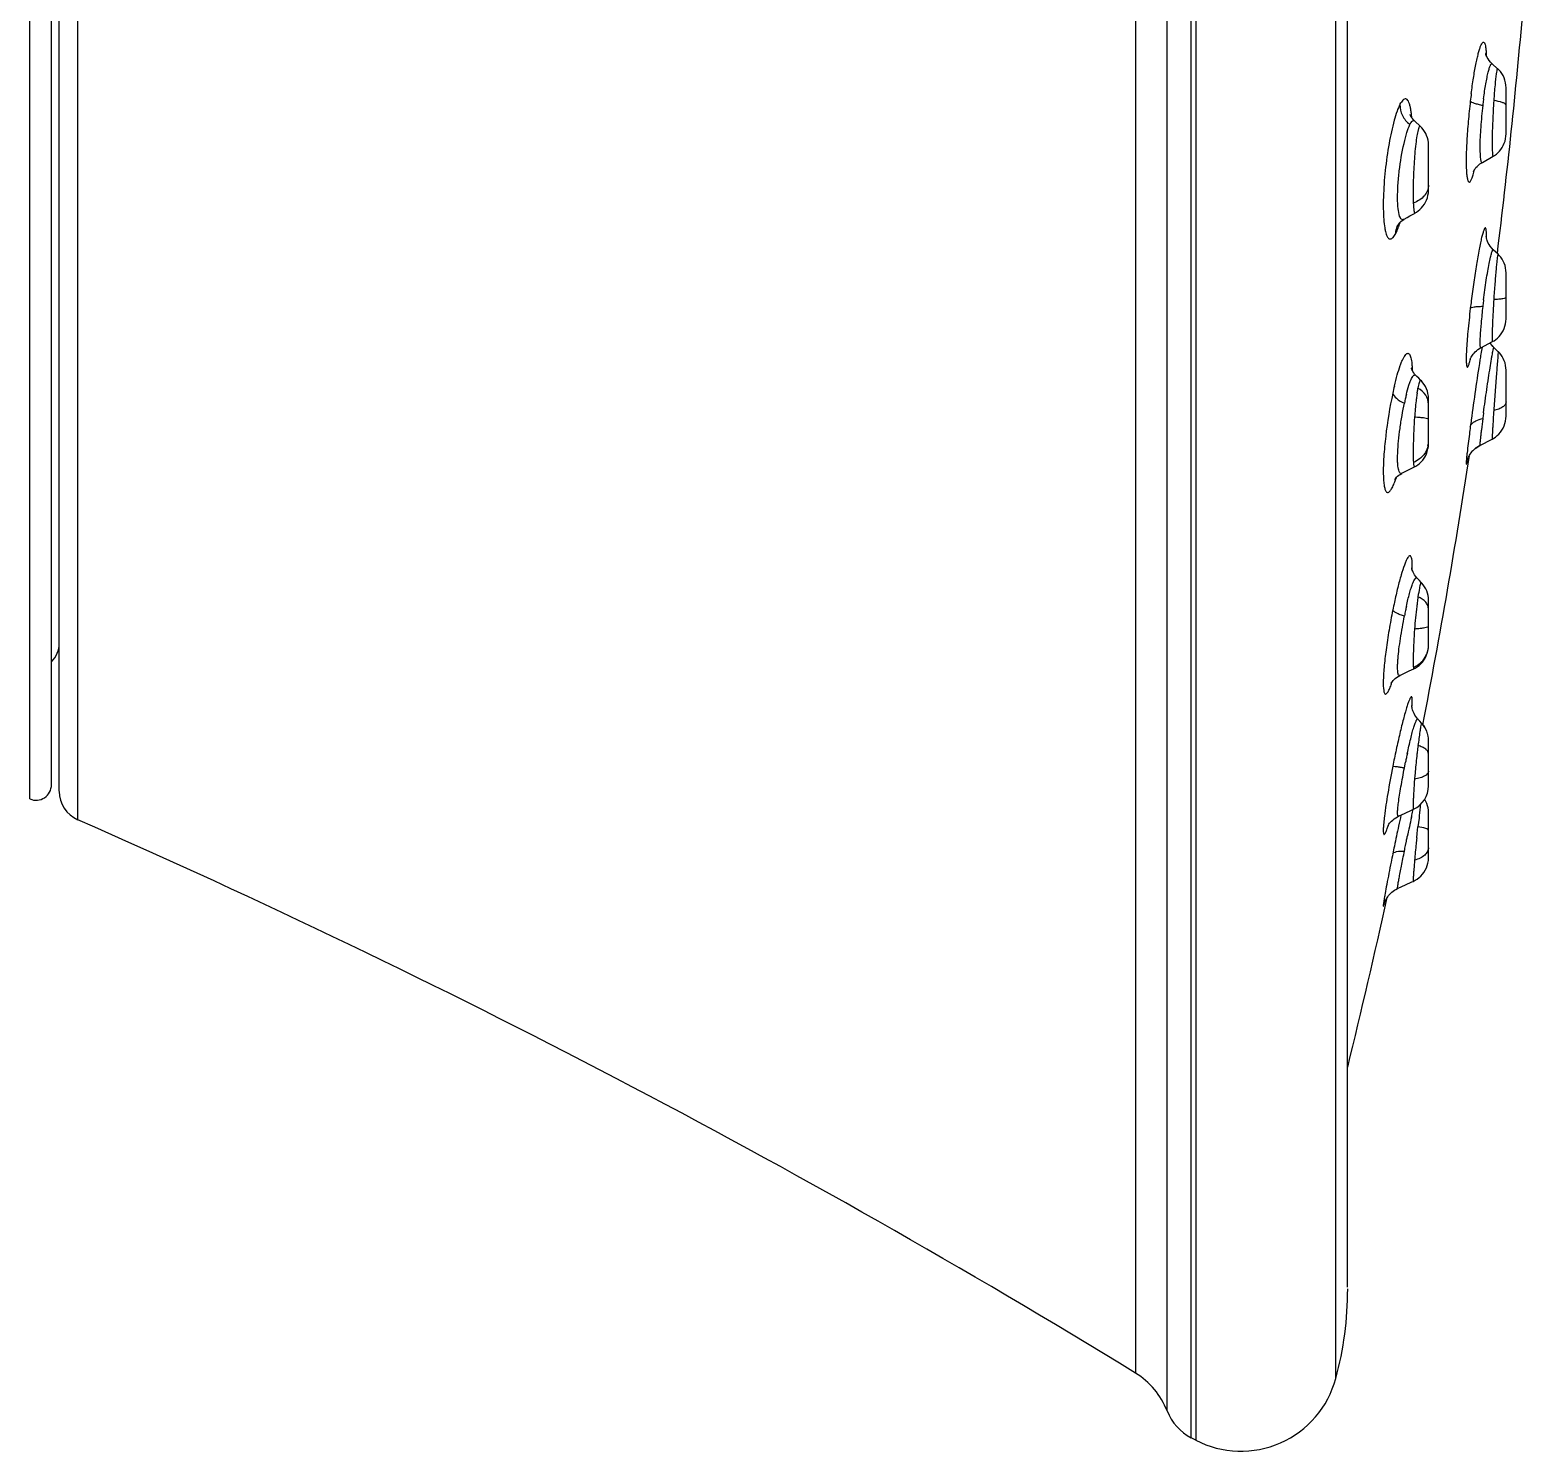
# Model space of a CAD drawing. Header units: millimetres. Extents: x 1241 to 1836, y -3 to 418.
# Drawn here: x 1474.85 to 1503.71, y 272.38 to 299.86 of the extents above; entities that cross this region are included whole.
import ezdxf

# ---------------------------------------------------------------- set-up
doc = ezdxf.new("R2010")
doc.units = ezdxf.units.MM
doc.header["$LTSCALE"] = 32.67
doc.layers.get('0').update_dxf_attribs({"linetype": 'CONTINUOUS'})
doc.layers.add('1', color=7, linetype='CONTINUOUS')

msp = doc.modelspace()

# ---------------------------------------------------------------- linework, layer by layer
at = {"color": 7, "linetype": 'Continuous'}
for p, q in [((1503.117, 299.202), (1503.117, 299.202)), ((1503.22, 299.109), (1503.117, 299.202)), ((1503.385, 297.852), (1503.385, 298.738)), ((1501.621, 298.096), (1501.594, 298.124)), ((1501.725, 298), (1501.62, 298.097)), ((1501.882, 297.681), (1501.876, 297.728)), ((1501.885, 297.633), (1501.882, 297.681)), ((1501.885, 296.761), (1501.885, 297.633)), ((1502.925, 297.298), (1502.926, 297.298)), ((1502.926, 297.298), (1503.134, 297.418)), ((1503.135, 297.416), (1503.135, 297.416)), ((1501.625, 296.321), (1501.625, 296.321)), ((1501.3, 296.1), (1501.3, 296.1)), ((1503.229, 295.523), (1503.138, 295.61)), ((1503.138, 295.609), (1503.138, 295.609)), ((1503.23, 295.523), (1503.229, 295.523)), ((1503.385, 294.275), (1503.385, 295.161)), ((1502.949, 294.64), (1502.946, 294.618)), ((1502.896, 293.712), (1503.122, 293.834)), ((1503.087, 293.792), (1503.076, 293.809)), ((1503.122, 293.833), (1503.122, 293.833)), ((1503.132, 293.737), (1503.108, 293.764)), ((1503.234, 293.637), (1503.149, 293.72)), ((1503.382, 293.327), (1503.375, 293.374)), ((1503.385, 293.279), (1503.382, 293.327)), ((1503.385, 292.394), (1503.385, 293.279)), ((1501.733, 293.088), (1501.733, 293.088)), ((1501.748, 293.073), (1501.733, 293.088)), ((1501.885, 291.859), (1501.885, 292.73)), ((1502.949, 292.459), (1502.946, 292.437)), ((1502.879, 291.827), (1503.116, 291.95)), ((1502.88, 291.828), (1502.88, 291.828)), ((1502.763, 291.744), (1502.785, 291.764)), ((1501.614, 291.413), (1501.614, 291.413)), ((1501.743, 289.178), (1501.743, 289.178)), ((1501.885, 287.959), (1501.885, 288.83)), ((1501.333, 287.377), (1501.513, 287.465)), ((1501.513, 287.465), (1501.602, 287.508)), ((1501.332, 287.378), (1501.332, 287.377)), ((1501.679, 286.536), (1501.679, 286.536)), ((1501.834, 286.335), (1501.814, 286.373)), ((1501.866, 286.252), (1501.852, 286.299)), ((1501.876, 286.208), (1501.866, 286.257)), ((1501.882, 286.162), (1501.876, 286.213)), ((1501.885, 286.116), (1501.882, 286.168)), ((1501.885, 285.245), (1501.885, 286.122)), ((1501.42, 285.593), (1501.441, 285.703)), ((1501.304, 284.656), (1501.433, 284.716)), ((1501.594, 284.791), (1501.594, 284.791)), ((1501.702, 284.622), (1501.682, 284.455)), ((1501.885, 283.856), (1501.885, 284.726)), ((1501.658, 284.236), (1501.667, 284.32)), ((1501.667, 284.32), (1501.682, 284.454)), ((1501.441, 284.091), (1501.457, 284.175)), ((1501.29, 283.261), (1501.3, 283.265)), ((1501.29, 283.261), (1501.29, 283.261)), ((1501.3, 283.265), (1501.44, 283.33))]:
    msp.add_line(p, q, dxfattribs=at)
for points in [[(1503.117, 299.202), (1503.11, 299.208), (1503.081, 299.239), (1503.056, 299.269), (1503.036, 299.298), (1503.021, 299.325), (1503.01, 299.348), (1503.001, 299.367), (1502.996, 299.383), (1502.992, 299.395), (1502.99, 299.403), (1502.989, 299.407), (1502.989, 299.407)], [(1503.385, 298.738), (1503.382, 298.789), (1503.374, 298.839), (1503.362, 298.887), (1503.345, 298.933), (1503.325, 298.976), (1503.301, 299.017), (1503.274, 299.054), (1503.244, 299.088), (1503.22, 299.111)], [(1501.54, 298.203), (1501.535, 298.214), (1501.533, 298.22), (1501.532, 298.222), (1501.532, 298.222)], [(1501.594, 298.124), (1501.574, 298.147), (1501.559, 298.169), (1501.548, 298.188), (1501.54, 298.203)], [(1501.876, 297.728), (1501.864, 297.773), (1501.849, 297.817), (1501.831, 297.859), (1501.809, 297.898), (1501.783, 297.934), (1501.756, 297.968), (1501.724, 298)], [(1503.135, 297.416), (1503.162, 297.433), (1503.196, 297.458), (1503.227, 297.486), (1503.257, 297.516), (1503.285, 297.55), (1503.309, 297.586), (1503.331, 297.626), (1503.35, 297.667), (1503.365, 297.711), (1503.376, 297.757), (1503.382, 297.804), (1503.385, 297.851)], [(1502.756, 297.125), (1502.756, 297.124), (1502.757, 297.127), (1502.76, 297.133), (1502.766, 297.144), (1502.775, 297.158), (1502.787, 297.176), (1502.803, 297.197), (1502.824, 297.219), (1502.849, 297.244), (1502.879, 297.268), (1502.914, 297.292), (1502.925, 297.299)], [(1501.625, 296.321), (1501.65, 296.335), (1501.685, 296.36), (1501.718, 296.387), (1501.75, 296.418), (1501.778, 296.451), (1501.805, 296.488), (1501.828, 296.528), (1501.847, 296.57), (1501.863, 296.615), (1501.875, 296.662), (1501.882, 296.71), (1501.885, 296.759)], [(1501.3, 296.1), (1501.299, 296.097), (1501.3, 296.099), (1501.304, 296.105), (1501.31, 296.114), (1501.321, 296.126), (1501.335, 296.141), (1501.353, 296.158), (1501.376, 296.177), (1501.406, 296.197)], [(1501.407, 296.194), (1501.417, 296.2), (1501.47, 296.232), (1501.524, 296.263), (1501.578, 296.293), (1501.625, 296.32)], [(1503.058, 295.708), (1503.041, 295.738), (1503.028, 295.766), (1503.018, 295.791), (1503.011, 295.812), (1503.006, 295.83), (1503.003, 295.845), (1503.001, 295.856), (1502.999, 295.864)], [(1503.138, 295.609), (1503.106, 295.643), (1503.08, 295.676), (1503.058, 295.708)], [(1503.306, 295.429), (1503.281, 295.466), (1503.253, 295.499), (1503.23, 295.523)], [(1503.385, 295.161), (1503.382, 295.209), (1503.375, 295.257), (1503.364, 295.304), (1503.348, 295.348), (1503.329, 295.39), (1503.306, 295.429)], [(1503.328, 294.043), (1503.348, 294.086), (1503.363, 294.131), (1503.375, 294.177), (1503.382, 294.225), (1503.385, 294.274)], [(1503.149, 293.719), (1503.129, 293.741), (1503.108, 293.765), (1503.089, 293.79), (1503.076, 293.81)], [(1503.122, 293.833), (1503.151, 293.85), (1503.186, 293.874), (1503.219, 293.902), (1503.25, 293.933), (1503.279, 293.967), (1503.305, 294.003), (1503.328, 294.043)], [(1502.695, 293.506), (1502.693, 293.5), (1502.691, 293.495), (1502.691, 293.493), (1502.691, 293.494), (1502.693, 293.498), (1502.696, 293.506), (1502.702, 293.518), (1502.71, 293.532), (1502.72, 293.55), (1502.733, 293.57), (1502.75, 293.591), (1502.768, 293.613), (1502.79, 293.635), (1502.814, 293.657), (1502.841, 293.678), (1502.87, 293.698), (1502.896, 293.713)], [(1503.309, 293.545), (1503.284, 293.581), (1503.257, 293.615), (1503.235, 293.638)], [(1503.375, 293.374), (1503.364, 293.42), (1503.349, 293.464), (1503.331, 293.506), (1503.309, 293.545)], [(1501.573, 293.274), (1501.564, 293.292), (1501.558, 293.307), (1501.554, 293.319), (1501.551, 293.326), (1501.551, 293.327)], [(1501.642, 293.179), (1501.617, 293.207), (1501.599, 293.231), (1501.584, 293.253), (1501.573, 293.274)], [(1501.733, 293.089), (1501.698, 293.124), (1501.66, 293.162), (1501.642, 293.18)], [(1501.804, 293.003), (1501.777, 293.039), (1501.748, 293.073)], [(1501.885, 292.73), (1501.882, 292.78), (1501.875, 292.829), (1501.863, 292.876), (1501.847, 292.921), (1501.827, 292.963), (1501.804, 293.003)], [(1503.116, 291.948), (1503.145, 291.965), (1503.18, 291.989), (1503.215, 292.016), (1503.247, 292.047), (1503.276, 292.081), (1503.303, 292.118), (1503.326, 292.159), (1503.346, 292.202), (1503.363, 292.247), (1503.375, 292.295), (1503.382, 292.344), (1503.385, 292.394)], [(1501.862, 291.71), (1501.874, 291.758), (1501.882, 291.807), (1501.885, 291.857)], [(1502.743, 291.723), (1502.765, 291.747), (1502.789, 291.769), (1502.816, 291.789), (1502.844, 291.808), (1502.874, 291.826), (1502.88, 291.829)], [(1502.785, 291.764), (1502.809, 291.783), (1502.833, 291.8), (1502.86, 291.816), (1502.879, 291.827)], [(1501.614, 291.413), (1501.64, 291.428), (1501.676, 291.451), (1501.711, 291.479), (1501.743, 291.509), (1501.773, 291.543)], [(1501.773, 291.543), (1501.801, 291.58), (1501.825, 291.621), (1501.845, 291.664), (1501.862, 291.71)], [(1502.637, 291.539), (1502.636, 291.538), (1502.637, 291.539), (1502.638, 291.542), (1502.639, 291.548), (1502.642, 291.556), (1502.646, 291.568), (1502.652, 291.582), (1502.659, 291.599), (1502.668, 291.617), (1502.679, 291.637), (1502.692, 291.658), (1502.707, 291.68), (1502.724, 291.702), (1502.743, 291.725)], [(1501.233, 291.171), (1501.231, 291.167), (1501.23, 291.165), (1501.231, 291.167), (1501.235, 291.173), (1501.242, 291.182), (1501.253, 291.196), (1501.268, 291.211), (1501.286, 291.229), (1501.309, 291.248), (1501.335, 291.266), (1501.367, 291.285), (1501.371, 291.287)], [(1501.371, 291.287), (1501.589, 291.4), (1501.614, 291.413)], [(1501.601, 289.348), (1501.589, 289.373), (1501.579, 289.395), (1501.572, 289.414), (1501.566, 289.431), (1501.563, 289.444), (1501.561, 289.453), (1501.56, 289.458), (1501.56, 289.459)], [(1501.659, 289.268), (1501.635, 289.296), (1501.616, 289.323), (1501.601, 289.348)], [(1501.744, 289.178), (1501.71, 289.213), (1501.674, 289.252), (1501.664, 289.262)], [(1501.809, 289.093), (1501.785, 289.129), (1501.758, 289.162), (1501.743, 289.178)], [(1501.885, 288.83), (1501.882, 288.877), (1501.876, 288.924), (1501.864, 288.97), (1501.85, 289.013), (1501.831, 289.054), (1501.809, 289.093)], [(1501.767, 287.637), (1501.796, 287.675), (1501.822, 287.716), (1501.843, 287.76), (1501.861, 287.807)], [(1501.861, 287.807), (1501.874, 287.856), (1501.882, 287.907), (1501.885, 287.959)], [(1501.602, 287.508), (1501.629, 287.522), (1501.666, 287.546)], [(1501.666, 287.546), (1501.702, 287.573), (1501.736, 287.603), (1501.767, 287.637)], [(1501.169, 287.243), (1501.166, 287.236), (1501.163, 287.23), (1501.162, 287.228), (1501.162, 287.228), (1501.165, 287.233), (1501.17, 287.24), (1501.177, 287.251), (1501.188, 287.264), (1501.202, 287.281), (1501.22, 287.299), (1501.241, 287.318), (1501.267, 287.338), (1501.297, 287.358), (1501.332, 287.377)], [(1501.622, 286.614), (1501.607, 286.641), (1501.595, 286.668), (1501.585, 286.693), (1501.577, 286.717), (1501.571, 286.738), (1501.567, 286.757), (1501.565, 286.772), (1501.563, 286.783), (1501.563, 286.791), (1501.562, 286.795), (1501.562, 286.796)], [(1501.679, 286.536), (1501.66, 286.558), (1501.64, 286.586), (1501.622, 286.614)], [(1501.751, 286.457), (1501.719, 286.492), (1501.684, 286.53), (1501.679, 286.536)], [(1501.814, 286.373), (1501.79, 286.408), (1501.765, 286.441), (1501.75, 286.457)], [(1501.815, 286.377), (1501.792, 286.412), (1501.777, 286.431)], [(1501.852, 286.294), (1501.835, 286.339), (1501.815, 286.377)], [(1501.885, 284.726), (1501.882, 284.772), (1501.876, 284.816), (1501.866, 284.86), (1501.853, 284.902), (1501.836, 284.941), (1501.816, 284.979), (1501.812, 284.986)], [(1501.099, 284.469), (1501.097, 284.464), (1501.096, 284.46), (1501.095, 284.46), (1501.096, 284.462), (1501.099, 284.467), (1501.104, 284.476), (1501.111, 284.488), (1501.121, 284.503), (1501.134, 284.52), (1501.151, 284.54), (1501.171, 284.562), (1501.194, 284.583), (1501.221, 284.605), (1501.252, 284.626), (1501.287, 284.647), (1501.304, 284.655)], [(1501.433, 284.716), (1501.559, 284.775), (1501.594, 284.791)], [(1501.589, 283.398), (1501.628, 283.418), (1501.666, 283.442), (1501.703, 283.469), (1501.737, 283.5), (1501.768, 283.534), (1501.797, 283.572), (1501.822, 283.613), (1501.844, 283.657), (1501.861, 283.703), (1501.874, 283.752), (1501.882, 283.803), (1501.885, 283.854)], [(1501.038, 282.993), (1501.038, 282.991), (1501.038, 282.991), (1501.039, 282.993), (1501.04, 282.998), (1501.043, 283.005), (1501.048, 283.016), (1501.054, 283.029), (1501.061, 283.044), (1501.071, 283.062), (1501.083, 283.081), (1501.096, 283.101), (1501.112, 283.122), (1501.131, 283.144), (1501.151, 283.165), (1501.174, 283.186), (1501.199, 283.207), (1501.226, 283.226), (1501.255, 283.243), (1501.286, 283.259), (1501.29, 283.261)], [(1501.44, 283.33), (1501.565, 283.387), (1501.589, 283.397)]]:
    msp.add_lwpolyline(points, dxfattribs=at)
for centre, radius, start, end in [((1369.175, 312.05), 135.054, 352.97683, 354.99257), ((1515.129, 297.025), 12.521, 172.6429, 173.3068), ((1512.399, 297.33), 9.525, 172.9138, 173.5276), ((1511.561, 297.415), 8.683, 172.6465, 172.7917), ((1499.061, 296.859), 2.387, 342.3051, 342.574), ((1522.722, 292.111), 20.168, 172.8464, 173.2633), ((1518.638, 292.722), 15.806, 173.112, 173.4862), ((1535.869, 288.285), 33.396, 170.8563, 171.0521), ((1529.144, 289.372), 26.584, 170.5724, 170.8648), ((1556.536, 285.069), 54.312, 171.0917, 172.3254), ((1507.806, 291.416), 6.762, 166.6782, 167.8631), ((1510.671, 290.735), 9.446, 167.733, 168.3415), ((1509.5, 290.966), 8.253, 167.0607, 167.5686), ((1506.163, 292.172), 4.546, 171.4897, 172.2907), ((1542.992, 287.241), 40.381, 172.6065, 172.7405), ((1546.452, 286.422), 44.137, 172.3182, 172.4925), ((1501.478, 291.905), 0.406, 348.0107, 359.9559), ((1369.175, 312.05), 135.054, 349.06324, 351.30487), ((1512.753, 287.3), 11.186, 171.7871, 172.3532), ((1512.588, 286.357), 11.62, 167.8994, 168.6469), ((1525.463, 283.898), 24.485, 168.8427, 169.097), ((1525.455, 283.836), 24.489, 168.5081, 168.6983), ((1511.49, 287.541), 9.902, 173.1932, 175.7479), ((1511.184, 287.595), 9.591, 172.8534, 173.2976), ((1501.4, 287.976), 0.485, 321.5902, 337.8323), ((1501.412, 287.971), 0.473, 337.8629, 359.9906), ((1498.997, 288.007), 2.313, 340.0476, 341.2144), ((1544.166, 280.775), 42.806, 172.9568, 173.1253), ((1521.282, 281.659), 20.475, 168.3974, 168.8343), ((1522.304, 281.758), 21.233, 169.0607, 169.2915), ((1537.613, 278.021), 36.98, 167.7433, 167.8784), ((1521.469, 283.667), 19.928, 173.5687, 173.8031), ((1501.386, 285.245), 0.499, 294.7194, 359.9912), ((1551.369, 273.743), 51.198, 167.6667, 167.909), ((1534.725, 277.365), 33.958, 167.6312, 168.2799), ((1555.676, 272.818), 55.603, 167.907, 168.3153), ((1557.438, 272.451), 57.403, 168.31196, 168.46476), ((1480.407, 288.103), 21.413, 348.9095, 349.2025), ((1457.762, 293.423), 44.663, 348.0507, 348.1653), ((1517.489, 280.25), 16.699, 169.3417, 169.9638), ((1369.175, 312.05), 135.054, 346.18632, 347.61658)]:
    msp.add_arc(centre, radius, start, end, dxfattribs=at)
for points, knots in [([(1502.711, 298.628), (1502.724, 298.729), (1502.751, 298.917), (1502.79, 299.143), (1502.823, 299.301), (1502.846, 299.398), (1502.868, 299.479), (1502.889, 299.542), (1502.91, 299.587), (1502.926, 299.615), (1502.951, 299.627), (1502.97, 299.605), (1502.98, 299.572), (1502.991, 299.519), (1502.998, 299.449), (1503.001, 299.396), (1503.002, 299.367)], [0, 0, 0, 0, 0.233389, 0.438635, 0.526951, 0.604037, 0.668619, 0.719762, 0.757257, 0.781518, 0.795596, 0.811217, 0.838202, 0.878798, 0.933045, 1, 1, 1, 1]), ([(1502.949, 298.526), (1502.956, 298.577), (1502.969, 298.673), (1502.991, 298.811), (1503.014, 298.933), (1503.036, 299.034), (1503.055, 299.105), (1503.07, 299.149), (1503.08, 299.173), (1503.09, 299.19), (1503.099, 299.201), (1503.109, 299.206), (1503.115, 299.204), (1503.117, 299.202)], [0, 0, 0, 0, 0.213045, 0.410219, 0.585378, 0.732602, 0.847637, 0.8923, 0.928217, 0.955579, 0.97493, 0.988008, 1, 1, 1, 1]), ([(1503.194, 299.012), (1503.184, 298.941), (1503.167, 298.768), (1503.153, 298.595), (1503.145, 298.494)], [0, 0, 0, 0, 0.417518, 1, 1, 1, 1]), ([(1503.213, 299.103), (1503.209, 299.092), (1503.202, 299.062), (1503.197, 299.031), (1503.194, 299.012)], [0, 0, 0, 0, 0.371449, 1, 1, 1, 1]), ([(1503.218, 299.111), (1503.217, 299.11), (1503.215, 299.108), (1503.214, 299.105), (1503.213, 299.103)], [0, 0, 0, 0, 0.161008, 1, 1, 1, 1]), ([(1501.332, 298.417), (1501.334, 298.422), (1501.343, 298.438), (1501.352, 298.455), (1501.36, 298.466)], [0, 0, 0, 0, 0.270484, 1, 1, 1, 1]), ([(1501.548, 298.284), (1501.545, 298.311), (1501.536, 298.36), (1501.519, 298.426), (1501.499, 298.476), (1501.477, 298.511), (1501.449, 298.53), (1501.416, 298.525), (1501.386, 298.501), (1501.369, 298.479), (1501.36, 298.466)], [0, 0, 0, 0, 0.213762, 0.390504, 0.529408, 0.632636, 0.709525, 0.781943, 0.87483, 1, 1, 1, 1]), ([(1502.693, 298.484), (1502.678, 298.353), (1502.652, 298.096), (1502.628, 297.78), (1502.617, 297.544), (1502.613, 297.388), (1502.613, 297.25), (1502.617, 297.134), (1502.624, 297.052), (1502.632, 296.999), (1502.639, 296.969), (1502.646, 296.946), (1502.654, 296.93), (1502.664, 296.919), (1502.682, 296.917), (1502.704, 296.945), (1502.726, 296.991), (1502.752, 297.066), (1502.767, 297.125), (1502.776, 297.158)], [0, 0, 0, 0, 0.213867, 0.418904, 0.512438, 0.597418, 0.672216, 0.73539, 0.785661, 0.805673, 0.822184, 0.83519, 0.844829, 0.851644, 0.857119, 0.872735, 0.901247, 0.943784, 1, 1, 1, 1]), ([(1502.693, 298.484), (1502.699, 298.475), (1502.725, 298.461), (1502.775, 298.442), (1502.848, 298.422), (1502.904, 298.409), (1502.934, 298.403)], [0, 0, 0, 0, 0.118595, 0.333186, 0.635735, 1, 1, 1, 1]), ([(1503.145, 298.494), (1503.137, 298.362), (1503.128, 298.168), (1503.118, 297.917), (1503.115, 297.751), (1503.116, 297.613), (1503.117, 297.519), (1503.121, 297.464), (1503.123, 297.44), (1503.127, 297.427), (1503.129, 297.42), (1503.133, 297.416), (1503.135, 297.417)], [0, 0, 0, 0, 0.364896, 0.539235, 0.696035, 0.826299, 0.922599, 0.956387, 0.980262, 0.988494, 0.994321, 1, 1, 1, 1]), ([(1503.385, 298.398), (1503.385, 298.409), (1503.364, 298.435), (1503.283, 298.47), (1503.205, 298.486), (1503.145, 298.494)], [0, 0, 0, 0, 0.119735, 0.326349, 1, 1, 1, 1]), ([(1501.332, 298.417), (1501.31, 298.375), (1501.27, 298.274), (1501.194, 298.024), (1501.113, 297.643), (1501.056, 297.23), (1501.025, 296.884), (1501.012, 296.635), (1501.009, 296.407), (1501.017, 296.208), (1501.032, 296.063), (1501.05, 295.968), (1501.065, 295.913), (1501.082, 295.871), (1501.102, 295.84), (1501.124, 295.821), (1501.162, 295.814), (1501.213, 295.855), (1501.238, 295.898), (1501.253, 295.926)], [0, 0, 0, 0, 0.050351, 0.114611, 0.276245, 0.462286, 0.555438, 0.644217, 0.725498, 0.79669, 0.855339, 0.879246, 0.899256, 0.915327, 0.927802, 0.937435, 0.945715, 0.966148, 1, 1, 1, 1]), ([(1501.332, 298.417), (1501.33, 298.345), (1501.367, 298.195), (1501.465, 298.077), (1501.525, 298.03)], [0, 0, 0, 0, 0.487555, 1, 1, 1, 1]), ([(1501.561, 298.168), (1501.561, 298.178), (1501.557, 298.217), (1501.553, 298.256), (1501.548, 298.284)], [0, 0, 0, 0, 0.26497, 1, 1, 1, 1]), ([(1502.934, 298.403), (1502.926, 298.332), (1502.912, 298.191), (1502.894, 297.984), (1502.881, 297.791), (1502.877, 297.643), (1502.878, 297.538), (1502.88, 297.473), (1502.883, 297.416), (1502.888, 297.371), (1502.894, 297.335), (1502.902, 297.312), (1502.912, 297.296), (1502.922, 297.296), (1502.925, 297.298)], [0, 0, 0, 0, 0.190514, 0.378325, 0.553442, 0.706792, 0.77326, 0.831986, 0.882267, 0.923428, 0.954919, 0.97681, 0.990212, 1, 1, 1, 1]), ([(1501.327, 296.259), (1501.311, 296.305), (1501.292, 296.422), (1501.286, 296.623), (1501.292, 296.868), (1501.327, 297.222), (1501.384, 297.563), (1501.46, 297.86), (1501.501, 297.981), (1501.525, 298.03)], [0, 0, 0, 0, 0.080852, 0.195447, 0.33488, 0.489069, 0.788101, 0.909829, 1, 1, 1, 1]), ([(1501.539, 298.057), (1501.546, 298.068), (1501.558, 298.085), (1501.579, 298.104), (1501.602, 298.109), (1501.615, 298.102), (1501.62, 298.097)], [0, 0, 0, 0, 0.353378, 0.608459, 0.801472, 1, 1, 1, 1]), ([(1501.686, 297.925), (1501.676, 297.888), (1501.658, 297.799), (1501.627, 297.58), (1501.602, 297.259), (1501.588, 296.877), (1501.584, 296.626), (1501.591, 296.513)], [0, 0, 0, 0, 0.08121, 0.191795, 0.468313, 0.760844, 1, 1, 1, 1]), ([(1501.695, 297.957), (1501.694, 297.955), (1501.691, 297.944), (1501.688, 297.934), (1501.686, 297.925)], [0, 0, 0, 0, 0.226833, 1, 1, 1, 1]), ([(1501.716, 298), (1501.711, 297.997), (1501.704, 297.982), (1501.698, 297.967), (1501.695, 297.957)], [0, 0, 0, 0, 0.356018, 1, 1, 1, 1]), ([(1501.885, 296.861), (1501.885, 296.825), (1501.87, 296.749), (1501.785, 296.61), (1501.672, 296.541), (1501.591, 296.513)], [0, 0, 0, 0, 0.223278, 0.468097, 1, 1, 1, 1]), ([(1501.591, 296.513), (1501.592, 296.484), (1501.595, 296.434), (1501.601, 296.377), (1501.607, 296.344), (1501.612, 296.329), (1501.617, 296.32), (1501.623, 296.319), (1501.625, 296.32)], [0, 0, 0, 0, 0.430776, 0.742307, 0.849592, 0.924343, 0.969242, 1, 1, 1, 1]), ([(1501.308, 296.054), (1501.311, 296.06), (1501.32, 296.087), (1501.329, 296.113), (1501.335, 296.134)], [0, 0, 0, 0, 0.239283, 1, 1, 1, 1]), ([(1501.405, 296.196), (1501.399, 296.193), (1501.384, 296.188), (1501.36, 296.198), (1501.341, 296.224), (1501.332, 296.246), (1501.327, 296.259)], [0, 0, 0, 0, 0.193688, 0.38262, 0.637938, 1, 1, 1, 1]), ([(1501.253, 295.926), (1501.255, 295.971), (1501.268, 296.031), (1501.293, 296.086), (1501.3, 296.1)], [0, 0, 0, 0, 0.746432, 1, 1, 1, 1]), ([(1501.253, 295.926), (1501.258, 295.935), (1501.279, 295.977), (1501.296, 296.02), (1501.308, 296.054)], [0, 0, 0, 0, 0.220461, 1, 1, 1, 1]), ([(1503.004, 295.841), (1503.005, 295.868), (1503.005, 295.907), (1503.003, 295.954), (1503.001, 295.981), (1502.998, 296.003), (1502.994, 296.018), (1502.99, 296.029), (1502.979, 296.036), (1502.963, 296.013), (1502.951, 295.979), (1502.931, 295.917), (1502.91, 295.837), (1502.887, 295.734), (1502.852, 295.561), (1502.808, 295.309), (1502.758, 294.977), (1502.726, 294.743), (1502.711, 294.622)], [0, 0, 0, 0, 0.05006, 0.070084, 0.086697, 0.099866, 0.109606, 0.116087, 0.120093, 0.131022, 0.155411, 0.193762, 0.245422, 0.309705, 0.385891, 0.568053, 0.777863, 1, 1, 1, 1]), ([(1502.949, 294.64), (1502.965, 294.768), (1502.99, 294.953), (1503.028, 295.187), (1503.054, 295.334), (1503.076, 295.44), (1503.093, 295.509), (1503.104, 295.547), (1503.114, 295.577), (1503.121, 295.596), (1503.127, 295.606), (1503.131, 295.611), (1503.136, 295.611), (1503.138, 295.609)], [0, 0, 0, 0, 0.386858, 0.562151, 0.714535, 0.83771, 0.886972, 0.927529, 0.958998, 0.981008, 0.988439, 0.993622, 1, 1, 1, 1]), ([(1503.226, 295.518), (1503.223, 295.508), (1503.218, 295.477), (1503.21, 295.417), (1503.2, 295.331), (1503.185, 295.175), (1503.167, 294.943), (1503.152, 294.749), (1503.145, 294.645)], [0, 0, 0, 0, 0.037229, 0.106893, 0.206386, 0.3321, 0.644103, 1, 1, 1, 1]), ([(1503.229, 295.523), (1503.229, 295.524), (1503.226, 295.521), (1503.226, 295.519), (1503.226, 295.518)], [0, 0, 0, 0, 0.540831, 1, 1, 1, 1]), ([(1503.385, 294.682), (1503.385, 294.68), (1503.379, 294.675), (1503.358, 294.667), (1503.311, 294.658), (1503.237, 294.65), (1503.178, 294.646), (1503.145, 294.645)], [0, 0, 0, 0, 0.02719, 0.080432, 0.281645, 0.599746, 1, 1, 1, 1]), ([(1502.693, 294.476), (1502.676, 294.326), (1502.646, 294.054), (1502.624, 293.781), (1502.618, 293.658)], [0, 0, 0, 0, 0.551367, 1, 1, 1, 1]), ([(1502.693, 294.476), (1502.698, 294.485), (1502.725, 294.498), (1502.775, 294.508), (1502.849, 294.515), (1502.904, 294.516), (1502.934, 294.515)], [0, 0, 0, 0, 0.11891, 0.330669, 0.63262, 1, 1, 1, 1]), ([(1502.934, 294.515), (1502.922, 294.407), (1502.902, 294.211), (1502.882, 293.983), (1502.877, 293.85), (1502.878, 293.795), (1502.879, 293.764), (1502.881, 293.74), (1502.885, 293.724), (1502.888, 293.713), (1502.894, 293.712), (1502.896, 293.712)], [0, 0, 0, 0, 0.401938, 0.727079, 0.845678, 0.892582, 0.930901, 0.9604, 0.980944, 0.992878, 1, 1, 1, 1]), ([(1503.145, 294.645), (1503.142, 294.591), (1503.136, 294.485), (1503.128, 294.333), (1503.121, 294.193), (1503.117, 294.072), (1503.115, 293.973), (1503.116, 293.906), (1503.116, 293.867), (1503.118, 293.848), (1503.118, 293.839), (1503.121, 293.833), (1503.122, 293.833)], [0, 0, 0, 0, 0.199321, 0.389902, 0.563215, 0.714156, 0.837789, 0.928536, 0.960333, 0.982765, 0.995707, 1, 1, 1, 1]), ([(1501.225, 292.974), (1501.243, 293.047), (1501.277, 293.18), (1501.325, 293.335), (1501.364, 293.438), (1501.391, 293.498), (1501.417, 293.546), (1501.444, 293.585), (1501.479, 293.615), (1501.511, 293.6), (1501.527, 293.575), (1501.541, 293.539), (1501.553, 293.49), (1501.562, 293.429), (1501.566, 293.385), (1501.567, 293.361)], [0, 0, 0, 0, 0.230586, 0.423202, 0.502805, 0.570637, 0.626225, 0.669287, 0.721649, 0.743187, 0.771881, 0.811277, 0.86238, 0.925342, 1, 1, 1, 1]), ([(1502.618, 293.658), (1502.616, 293.618), (1502.614, 293.562), (1502.613, 293.491), (1502.614, 293.448), (1502.616, 293.412), (1502.618, 293.383), (1502.622, 293.362), (1502.626, 293.348), (1502.633, 293.339), (1502.644, 293.344), (1502.651, 293.355), (1502.66, 293.373), (1502.669, 293.399), (1502.685, 293.448), (1502.696, 293.488), (1502.703, 293.518)], [0, 0, 0, 0, 0.232229, 0.329248, 0.412887, 0.482779, 0.53862, 0.580232, 0.607944, 0.624007, 0.638538, 0.663741, 0.702797, 0.756136, 0.823646, 1, 1, 1, 1]), ([(1502.949, 292.458), (1502.959, 292.533), (1502.979, 292.683), (1503.011, 292.907), (1503.043, 293.123), (1503.073, 293.318), (1503.097, 293.463), (1503.113, 293.561), (1503.124, 293.618), (1503.132, 293.661), (1503.14, 293.695), (1503.143, 293.707), (1503.147, 293.721), (1503.149, 293.719)], [0, 0, 0, 0, 0.175701, 0.356267, 0.53068, 0.688545, 0.82092, 0.875401, 0.920815, 0.956193, 0.9811, 0.995587, 1, 1, 1, 1]), ([(1503.231, 293.62), (1503.226, 293.572), (1503.217, 293.433), (1503.195, 293.179), (1503.172, 292.854), (1503.154, 292.619), (1503.145, 292.5)], [0, 0, 0, 0, 0.129631, 0.37148, 0.680541, 1, 1, 1, 1]), ([(1503.235, 293.638), (1503.234, 293.638), (1503.233, 293.628), (1503.232, 293.625), (1503.231, 293.62)], [0, 0, 0, 0, 0.242236, 1, 1, 1, 1]), ([(1501.567, 293.361), (1501.568, 293.354), (1501.57, 293.327), (1501.571, 293.299), (1501.571, 293.278)], [0, 0, 0, 0, 0.238052, 1, 1, 1, 1]), ([(1501.457, 292.814), (1501.472, 292.873), (1501.495, 292.956), (1501.531, 293.057), (1501.555, 293.113), (1501.577, 293.155), (1501.598, 293.181), (1501.623, 293.192), (1501.637, 293.185), (1501.641, 293.18)], [0, 0, 0, 0, 0.417699, 0.587333, 0.726406, 0.832504, 0.905791, 0.954453, 1, 1, 1, 1]), ([(1501.725, 293.087), (1501.721, 293.083), (1501.714, 293.066), (1501.704, 293.034), (1501.693, 292.989), (1501.686, 292.954), (1501.682, 292.934)], [0, 0, 0, 0, 0.118883, 0.327507, 0.623577, 1, 1, 1, 1]), ([(1501.733, 293.088), (1501.732, 293.089), (1501.729, 293.091), (1501.726, 293.088), (1501.725, 293.087)], [0, 0, 0, 0, 0.461213, 1, 1, 1, 1]), ([(1501.195, 292.838), (1501.135, 292.562), (1501.068, 292.151), (1501.019, 291.627), (1501.008, 291.338), (1501.015, 291.148), (1501.027, 291.046), (1501.042, 290.979), (1501.06, 290.942), (1501.073, 290.925), (1501.09, 290.916), (1501.108, 290.918), (1501.126, 290.928), (1501.153, 290.956), (1501.187, 291.013), (1501.211, 291.065), (1501.223, 291.095)], [0, 0, 0, 0, 0.386901, 0.570253, 0.723108, 0.783238, 0.830584, 0.864539, 0.876743, 0.886189, 0.893779, 0.901162, 0.910116, 0.921717, 0.954303, 1, 1, 1, 1]), ([(1501.195, 292.838), (1501.203, 292.798), (1501.276, 292.716), (1501.365, 292.669), (1501.42, 292.644)], [0, 0, 0, 0, 0.39972, 1, 1, 1, 1]), ([(1501.658, 292.782), (1501.654, 292.751), (1501.636, 292.614), (1501.623, 292.477), (1501.615, 292.371)], [0, 0, 0, 0, 0.226205, 1, 1, 1, 1]), ([(1501.667, 292.845), (1501.668, 292.853), (1501.673, 292.882), (1501.678, 292.912), (1501.682, 292.933)], [0, 0, 0, 0, 0.267298, 1, 1, 1, 1]), ([(1501.885, 292.627), (1501.885, 292.687), (1501.842, 292.816), (1501.74, 292.901), (1501.682, 292.934)], [0, 0, 0, 0, 0.472211, 1, 1, 1, 1]), ([(1503.385, 292.667), (1503.385, 292.65), (1503.37, 292.61), (1503.317, 292.564), (1503.239, 292.526), (1503.178, 292.508), (1503.145, 292.5)], [0, 0, 0, 0, 0.16571, 0.384012, 0.667523, 1, 1, 1, 1]), ([(1501.371, 291.287), (1501.365, 291.284), (1501.349, 291.28), (1501.327, 291.298), (1501.313, 291.328), (1501.301, 291.373), (1501.293, 291.433), (1501.288, 291.506), (1501.287, 291.593), (1501.291, 291.729), (1501.304, 291.918), (1501.333, 292.157), (1501.373, 292.402), (1501.404, 292.565), (1501.42, 292.644)], [0, 0, 0, 0, 0.014999, 0.0308, 0.053773, 0.086438, 0.129233, 0.18191, 0.243757, 0.313568, 0.471947, 0.646951, 0.827105, 1, 1, 1, 1]), ([(1501.615, 292.371), (1501.602, 292.2), (1501.59, 291.909), (1501.585, 291.617), (1501.594, 291.497)], [0, 0, 0, 0, 0.588219, 1, 1, 1, 1]), ([(1501.885, 292.328), (1501.885, 292.331), (1501.878, 292.337), (1501.854, 292.346), (1501.801, 292.356), (1501.718, 292.365), (1501.652, 292.369), (1501.615, 292.371)], [0, 0, 0, 0, 0.027726, 0.081541, 0.284748, 0.604099, 1, 1, 1, 1]), ([(1503.145, 292.5), (1503.143, 292.461), (1503.138, 292.386), (1503.132, 292.279), (1503.126, 292.185), (1503.121, 292.105), (1503.118, 292.048), (1503.117, 292.01), (1503.116, 291.989), (1503.116, 291.972), (1503.115, 291.959), (1503.116, 291.954), (1503.116, 291.948), (1503.116, 291.949)], [0, 0, 0, 0, 0.212205, 0.408116, 0.580922, 0.726768, 0.843948, 0.891171, 0.930347, 0.961105, 0.983073, 0.996009, 1, 1, 1, 1]), ([(1502.693, 292.189), (1502.687, 292.141), (1502.665, 291.972), (1502.644, 291.804), (1502.631, 291.685)], [0, 0, 0, 0, 0.289267, 1, 1, 1, 1]), ([(1502.693, 292.189), (1502.697, 292.207), (1502.723, 292.258), (1502.81, 292.314), (1502.889, 292.336), (1502.934, 292.344)], [0, 0, 0, 0, 0.186728, 0.543546, 1, 1, 1, 1]), ([(1502.934, 292.344), (1502.925, 292.272), (1502.913, 292.171), (1502.897, 292.045), (1502.888, 291.968), (1502.882, 291.911), (1502.878, 291.863), (1502.878, 291.847), (1502.877, 291.827), (1502.88, 291.828)], [0, 0, 0, 0, 0.415441, 0.590073, 0.737466, 0.853946, 0.936565, 0.984971, 1, 1, 1, 1]), ([(1501.876, 291.82), (1501.873, 291.807), (1501.858, 291.752), (1501.832, 291.7), (1501.807, 291.665)], [0, 0, 0, 0, 0.244039, 1, 1, 1, 1]), ([(1501.75, 291.598), (1501.738, 291.587), (1501.691, 291.546), (1501.636, 291.515), (1501.594, 291.497)], [0, 0, 0, 0, 0.253248, 1, 1, 1, 1]), ([(1501.594, 291.497), (1501.595, 291.484), (1501.597, 291.46), (1501.599, 291.437), (1501.607, 291.41), (1501.614, 291.413)], [0, 0, 0, 0, 0.440461, 0.755299, 1, 1, 1, 1]), ([(1502.631, 291.685), (1502.628, 291.658), (1502.623, 291.61), (1502.617, 291.547), (1502.614, 291.506), (1502.614, 291.481), (1502.613, 291.471), (1502.616, 291.456), (1502.625, 291.482), (1502.63, 291.504), (1502.636, 291.532), (1502.64, 291.548)], [0, 0, 0, 0, 0.25616, 0.456677, 0.599954, 0.649785, 0.684964, 0.71226, 0.749357, 0.845432, 1, 1, 1, 1]), ([(1501.223, 291.095), (1501.227, 291.104), (1501.241, 291.14), (1501.255, 291.178), (1501.264, 291.206)], [0, 0, 0, 0, 0.231313, 1, 1, 1, 1]), ([(1501.572, 289.416), (1501.572, 289.445), (1501.573, 289.498), (1501.57, 289.57), (1501.564, 289.626), (1501.554, 289.664), (1501.542, 289.687), (1501.528, 289.692), (1501.513, 289.689), (1501.494, 289.67), (1501.471, 289.634), (1501.445, 289.58), (1501.404, 289.475), (1501.35, 289.306), (1501.286, 289.066), (1501.246, 288.888), (1501.225, 288.793)], [0, 0, 0, 0, 0.070039, 0.12766, 0.172279, 0.20367, 0.223179, 0.230371, 0.237868, 0.259165, 0.292981, 0.340753, 0.40235, 0.562801, 0.765684, 1, 1, 1, 1]), ([(1501.457, 288.715), (1501.467, 288.758), (1501.486, 288.841), (1501.516, 288.957), (1501.545, 289.058), (1501.573, 289.141), (1501.598, 289.203), (1501.619, 289.241), (1501.636, 289.26), (1501.646, 289.267), (1501.656, 289.268), (1501.662, 289.264), (1501.664, 289.262)], [0, 0, 0, 0, 0.218334, 0.417655, 0.592441, 0.737478, 0.84842, 0.924848, 0.950946, 0.970072, 0.984754, 1, 1, 1, 1]), ([(1501.718, 289.109), (1501.715, 289.095), (1501.702, 289.026), (1501.69, 288.955), (1501.682, 288.898)], [0, 0, 0, 0, 0.194221, 1, 1, 1, 1]), ([(1501.885, 288.657), (1501.885, 288.68), (1501.875, 288.73), (1501.815, 288.825), (1501.738, 288.874), (1501.682, 288.898)], [0, 0, 0, 0, 0.211015, 0.446522, 1, 1, 1, 1]), ([(1501.731, 289.163), (1501.73, 289.16), (1501.725, 289.142), (1501.721, 289.124), (1501.718, 289.109)], [0, 0, 0, 0, 0.186957, 1, 1, 1, 1]), ([(1501.743, 289.178), (1501.743, 289.178), (1501.739, 289.18), (1501.735, 289.172), (1501.733, 289.167), (1501.731, 289.163)], [0, 0, 0, 0, 0.133151, 0.422197, 1, 1, 1, 1]), ([(1501.195, 288.644), (1501.169, 288.514), (1501.121, 288.258), (1501.065, 287.888), (1501.031, 287.599), (1501.016, 287.395), (1501.009, 287.246), (1501.011, 287.127), (1501.026, 287.046), (1501.045, 287.017), (1501.064, 287.019), (1501.077, 287.029), (1501.09, 287.044), (1501.112, 287.077), (1501.14, 287.135), (1501.16, 287.188), (1501.171, 287.218)], [0, 0, 0, 0, 0.210007, 0.41428, 0.59514, 0.672285, 0.738429, 0.832101, 0.858381, 0.872702, 0.8787, 0.886521, 0.897189, 0.911072, 0.948898, 1, 1, 1, 1]), ([(1501.195, 288.644), (1501.199, 288.634), (1501.222, 288.613), (1501.269, 288.586), (1501.338, 288.556), (1501.391, 288.538), (1501.42, 288.529)], [0, 0, 0, 0, 0.129886, 0.346276, 0.644083, 1, 1, 1, 1]), ([(1501.332, 287.377), (1501.328, 287.375), (1501.316, 287.373), (1501.303, 287.39), (1501.296, 287.415), (1501.29, 287.452), (1501.288, 287.501), (1501.288, 287.56), (1501.29, 287.63), (1501.298, 287.741), (1501.314, 287.896), (1501.344, 288.098), (1501.38, 288.311), (1501.406, 288.456), (1501.42, 288.529)], [0, 0, 0, 0, 0.01199, 0.025808, 0.047595, 0.078972, 0.120243, 0.170926, 0.230213, 0.297245, 0.451365, 0.62648, 0.812795, 1, 1, 1, 1]), ([(1501.885, 288.332), (1501.885, 288.324), (1501.854, 288.308), (1501.804, 288.296), (1501.717, 288.283), (1501.652, 288.278), (1501.615, 288.275)], [0, 0, 0, 0, 0.087808, 0.291998, 0.608738, 1, 1, 1, 1]), ([(1501.615, 288.275), (1501.609, 288.19), (1501.6, 288.03), (1501.59, 287.814), (1501.586, 287.651), (1501.589, 287.561), (1501.594, 287.529)], [0, 0, 0, 0, 0.343655, 0.64281, 0.86915, 1, 1, 1, 1]), ([(1501.78, 287.674), (1501.768, 287.658), (1501.715, 287.599), (1501.647, 287.553), (1501.594, 287.529)], [0, 0, 0, 0, 0.256401, 1, 1, 1, 1]), ([(1501.594, 287.529), (1501.594, 287.524), (1501.594, 287.517), (1501.6, 287.507), (1501.602, 287.508)], [0, 0, 0, 0, 0.736844, 1, 1, 1, 1]), ([(1501.566, 286.765), (1501.57, 286.811), (1501.574, 286.871), (1501.571, 286.935), (1501.566, 286.955), (1501.562, 286.964), (1501.554, 286.967), (1501.547, 286.962), (1501.539, 286.953), (1501.531, 286.939), (1501.521, 286.92), (1501.506, 286.885), (1501.486, 286.829), (1501.459, 286.748), (1501.43, 286.648), (1501.398, 286.531), (1501.352, 286.349), (1501.293, 286.096), (1501.248, 285.887), (1501.225, 285.777)], [0, 0, 0, 0, 0.095892, 0.123776, 0.132718, 0.138639, 0.14275, 0.147875, 0.15578, 0.166939, 0.181479, 0.199429, 0.245534, 0.305114, 0.377683, 0.46182, 0.555901, 0.767862, 1, 1, 1, 1]), ([(1501.475, 285.872), (1501.496, 285.967), (1501.527, 286.102), (1501.569, 286.27), (1501.597, 286.37), (1501.62, 286.438), (1501.637, 286.481), (1501.648, 286.504), (1501.657, 286.522), (1501.665, 286.532), (1501.672, 286.54), (1501.677, 286.538), (1501.679, 286.536)], [0, 0, 0, 0, 0.413587, 0.589947, 0.737498, 0.852067, 0.896771, 0.933044, 0.960804, 0.980081, 0.991622, 1, 1, 1, 1]), ([(1501.742, 286.439), (1501.737, 286.421), (1501.729, 286.372), (1501.71, 286.234), (1501.693, 286.114), (1501.682, 286.024)], [0, 0, 0, 0, 0.133746, 0.352707, 1, 1, 1, 1]), ([(1501.75, 286.457), (1501.749, 286.458), (1501.743, 286.449), (1501.743, 286.444), (1501.742, 286.439)], [0, 0, 0, 0, 0.229169, 1, 1, 1, 1]), ([(1501.885, 285.86), (1501.885, 285.876), (1501.873, 285.913), (1501.829, 285.958), (1501.763, 285.996), (1501.711, 286.015), (1501.682, 286.024)], [0, 0, 0, 0, 0.175648, 0.395775, 0.673905, 1, 1, 1, 1]), ([(1501.658, 285.818), (1501.646, 285.706), (1501.63, 285.557), (1501.618, 285.408), (1501.615, 285.372)], [0, 0, 0, 0, 0.754662, 1, 1, 1, 1]), ([(1501.195, 285.624), (1501.16, 285.448), (1501.1, 285.126), (1501.051, 284.803), (1501.033, 284.656)], [0, 0, 0, 0, 0.548001, 1, 1, 1, 1]), ([(1501.195, 285.624), (1501.202, 285.626), (1501.225, 285.622), (1501.271, 285.618), (1501.339, 285.607), (1501.391, 285.598), (1501.42, 285.593)], [0, 0, 0, 0, 0.096095, 0.305323, 0.615949, 1, 1, 1, 1]), ([(1501.304, 284.656), (1501.302, 284.655), (1501.294, 284.657), (1501.291, 284.671), (1501.288, 284.691), (1501.287, 284.736), (1501.292, 284.813), (1501.305, 284.928), (1501.326, 285.069), (1501.365, 285.294), (1501.397, 285.471), (1501.42, 285.593)], [0, 0, 0, 0, 0.007811, 0.020237, 0.041697, 0.072666, 0.161617, 0.283458, 0.434791, 0.610114, 1, 1, 1, 1]), ([(1501.885, 285.525), (1501.885, 285.487), (1501.817, 285.431), (1501.721, 285.395), (1501.652, 285.378), (1501.615, 285.372)], [0, 0, 0, 0, 0.357475, 0.652183, 1, 1, 1, 1]), ([(1501.615, 285.372), (1501.609, 285.294), (1501.602, 285.182), (1501.594, 285.041), (1501.59, 284.956), (1501.588, 284.888), (1501.587, 284.842), (1501.588, 284.815), (1501.59, 284.802), (1501.591, 284.796), (1501.593, 284.791), (1501.594, 284.791)], [0, 0, 0, 0, 0.404378, 0.57692, 0.724052, 0.842466, 0.92911, 0.959705, 0.981627, 0.994865, 1, 1, 1, 1]), ([(1501.73, 284.886), (1501.728, 284.867), (1501.719, 284.779), (1501.709, 284.691), (1501.702, 284.622)], [0, 0, 0, 0, 0.215161, 1, 1, 1, 1]), ([(1501.033, 284.656), (1501.028, 284.613), (1501.021, 284.552), (1501.014, 284.474), (1501.012, 284.427), (1501.01, 284.387), (1501.011, 284.355), (1501.013, 284.331), (1501.017, 284.316), (1501.023, 284.305), (1501.035, 284.308), (1501.043, 284.319), (1501.054, 284.337), (1501.066, 284.364), (1501.087, 284.413), (1501.101, 284.455), (1501.111, 284.486)], [0, 0, 0, 0, 0.23372, 0.33217, 0.417479, 0.489023, 0.546276, 0.589131, 0.617957, 0.634688, 0.648889, 0.67326, 0.711061, 0.762801, 0.828423, 1, 1, 1, 1]), ([(1501.556, 284.639), (1501.558, 284.652), (1501.57, 284.702), (1501.581, 284.753), (1501.59, 284.789)], [0, 0, 0, 0, 0.262067, 1, 1, 1, 1]), ([(1501.885, 284.377), (1501.885, 284.385), (1501.867, 284.406), (1501.799, 284.434), (1501.733, 284.447), (1501.682, 284.455)], [0, 0, 0, 0, 0.114877, 0.318515, 1, 1, 1, 1]), ([(1501.658, 284.236), (1501.654, 284.199), (1501.639, 284.055), (1501.624, 283.912), (1501.615, 283.806)], [0, 0, 0, 0, 0.261787, 1, 1, 1, 1]), ([(1501.885, 284.048), (1501.885, 284.023), (1501.87, 283.969), (1501.811, 283.899), (1501.723, 283.843), (1501.653, 283.817), (1501.615, 283.806)], [0, 0, 0, 0, 0.193061, 0.422805, 0.696488, 1, 1, 1, 1]), ([(1501.195, 283.93), (1501.184, 283.876), (1501.144, 283.679), (1501.105, 283.482), (1501.078, 283.338)], [0, 0, 0, 0, 0.273058, 1, 1, 1, 1]), ([(1501.195, 283.93), (1501.198, 283.94), (1501.221, 283.96), (1501.297, 283.983), (1501.368, 283.985), (1501.42, 283.984)], [0, 0, 0, 0, 0.135994, 0.347028, 1, 1, 1, 1]), ([(1501.29, 283.261), (1501.289, 283.261), (1501.287, 283.267), (1501.288, 283.274), (1501.289, 283.291), (1501.294, 283.323), (1501.302, 283.381), (1501.318, 283.466), (1501.339, 283.573), (1501.364, 283.698), (1501.392, 283.837), (1501.41, 283.934), (1501.42, 283.984)], [0, 0, 0, 0, 0.003903, 0.016159, 0.03743, 0.067512, 0.15324, 0.272091, 0.421962, 0.597319, 0.791953, 1, 1, 1, 1]), ([(1501.615, 283.806), (1501.61, 283.749), (1501.604, 283.669), (1501.597, 283.569), (1501.593, 283.51), (1501.59, 283.464), (1501.588, 283.432), (1501.588, 283.414), (1501.588, 283.405), (1501.588, 283.401), (1501.588, 283.398), (1501.589, 283.398)], [0, 0, 0, 0, 0.416972, 0.589713, 0.73465, 0.849799, 0.933314, 0.962709, 0.983618, 0.995919, 1, 1, 1, 1]), ([(1501.045, 283.16), (1501.04, 283.132), (1501.032, 283.08), (1501.021, 283.015), (1501.014, 282.961), (1501.01, 282.938), (1501.011, 282.91), (1501.023, 282.934), (1501.028, 282.957), (1501.037, 282.985), (1501.042, 283.001)], [0, 0, 0, 0, 0.254901, 0.458062, 0.606844, 0.698646, 0.731979, 0.763034, 0.852468, 1, 1, 1, 1])]:
    msp.add_open_spline(points, degree=3, knots=knots, dxfattribs=at)
for points in [[(1501.539, 298.057), (1501.534, 298.048), (1501.529, 298.039), (1501.525, 298.03)], [(1501.724, 298), (1501.722, 298.002), (1501.718, 298.002), (1501.716, 298)], [(1501.807, 291.665), (1501.79, 291.641), (1501.771, 291.618), (1501.75, 291.598)]]:
    msp.add_open_spline(points, degree=3, dxfattribs=at)
at = {"layer": '1', "color": 7, "linetype": 'Continuous'}
for p, q in [((1497.301, 272.637), (1497.301, 351.463)), ((1497.386, 351.507), (1497.386, 272.593)), ((1496.834, 273.159), (1496.834, 350.941)), ((1496.221, 350.209), (1496.221, 273.891)), ((1500.093, 273.786), (1500.093, 350.314)), ((1500.322, 275.55), (1500.322, 348.585)), ((1475.78, 284.589), (1475.78, 339.511)), ((1474.853, 284.99), (1474.853, 339.11)), ((1475.271, 285.266), (1475.271, 338.834)), ((1475.421, 285.139), (1475.421, 338.962)), ((1474.853, 284.99), (1474.853, 284.99)), ((1497.386, 272.593), (1497.301, 272.637))]:
    msp.add_line(p, q, dxfattribs=at)
for centre, radius, start, end in [((1474.921, 288), 0.5, 314.4604, 0), ((1474.971, 285.266), 0.3, 246.8349, 360), ((1476.021, 285.138), 0.6, 180, 246.2656), ((1407.355, 128.968), 170, 58.48378, 66.2656), ((1493.678, 275.516), 6.645, 344.9157, 0), ((1495.437, 272.612), 1.5, 21.364, 58.4838), ((1498.259, 274.281), 1.9, 242.6461, 344.9157), ((1497.765, 273.523), 1, 201.364, 242.3421)]:
    msp.add_arc(centre, radius, start, end, dxfattribs=at)

doc.saveas('drawing.dxf')
